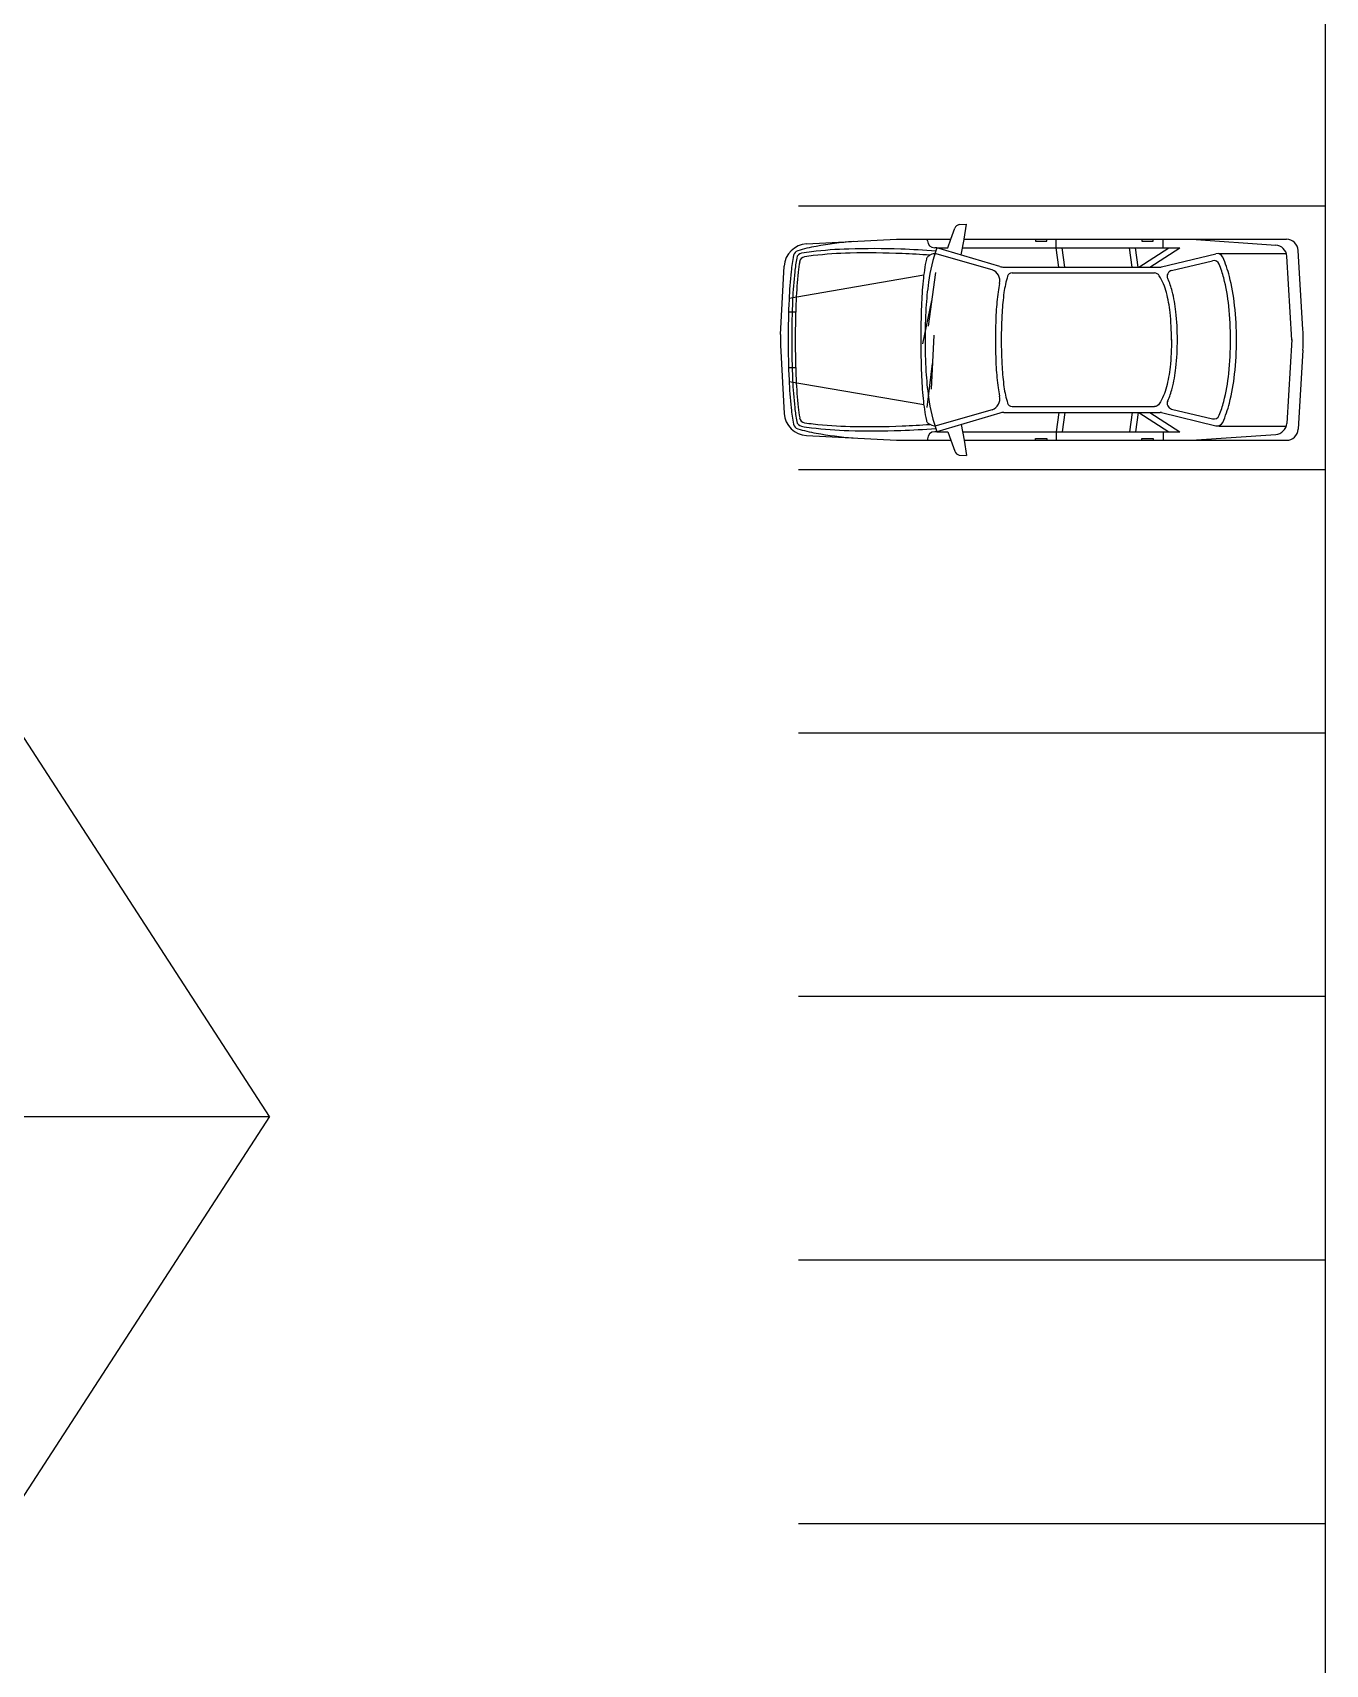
# Model space of a CAD drawing. Header units: millimetres. Extents: x -17017 to 2697, y 1903 to 18260.
# Drawn here: x -16966.415 to -16965.189, y 18236.501 to 18238.049 of the extents above; entities that cross this region are included whole.
import ezdxf

# ---------------------------------------------------------------- set-up
doc = ezdxf.new("R2010")
doc.units = ezdxf.units.MM
doc.layers.add('DIEN HOA', color=111, linetype='Continuous')

# ---------------------------------------------------------------- blocks, each defined once
blk = doc.blocks.new('A$C4607664F')
at = {"layer": 'DIEN HOA'}
for p, q in [((768.6, 993.3), (800, 995.4)), ((791, 929.7), (800, 995.4)), ((112.2, 909.5), (499.7, 929.7)), ((499.7, 929.7), (732.5, 929.7)), ((633.1, 923.7), (633.1, 929.6)), ((719.7, 893.2), (732.5, 929.8)), ((732.5, 929.7), (750.8, 977.1)), ((778, 862.2), (790.9, 929.3)), ((791, 929.7), (2176.4, 929.7)), ((1097.7, 929.8), (1097.7, 922.2)), ((1097.7, 922.2), (1145.9, 922.2)), ((1145.9, 922.2), (1145.9, 928.9)), ((1185.7, 893.3), (1185.7, 929.7)), ((1554.5, 929.8), (1554.5, 922.2)), ((1554.5, 922.2), (1602.7, 922.2)), ((1602.7, 922.2), (1602.7, 928.9)), ((1646.2, 893.3), (1646.2, 929.7)), ((1768.5, 929.7), (2130.4, 904.8)), ((673.2, 893.3), (663.6, 893.3)), ((910.5, 798.4), (664.8, 869.1)), ((672.8, 893.3), (719.7, 893.3)), ((944.2, 813.3), (672.8, 893.2)), ((783.9, 893.3), (1717.4, 893.3)), ((1197.9, 810.2), (1185.8, 893.3)), ((1223.5, 810.2), (1211.5, 893.3)), ((1513.1, 810.2), (1501.1, 893.3)), ((1538.8, 810.2), (1526.8, 893.3)), ((1541.5, 810.2), (1670.5, 893.3)), ((1588.4, 810.2), (1717.4, 893.3)), ((1639.1, 811), (1873.3, 867.5)), ((1885, 868.5), (2177, 868.5)), ((2199.1, 496.6), (2177.7, 857.1)), ((2247.3, 541.8), (2227.1, 881.9)), ((0.6, 520.9), (16.1, 814.5)), ((37.6, 677), (616.5, 776.6)), ((636.8, 556.4), (668.4, 786.6)), ((961.5, 810.2), (1633.1, 810.2)), ((996.7, 784.8), (1609.3, 784.8)), ((1682.8, 795.4), (1858.1, 837.7)), ((612.3, 480.1), (651.1, 667.2)), ((35.3, 617.3), (65.8, 617.3)), ((649.3, 284.7), (661.2, 516.8)), ((2199.1, 498.8), (2177.7, 138.3)), ((0.6, 474.5), (16.1, 180.9)), ((2247.3, 453.6), (2227.1, 113.5)), ((35.3, 378.2), (65.8, 378.2)), ((631.5, 206.6), (654.2, 396.3)), ((37.6, 318.4), (616.5, 218.9)), ((996.7, 210.6), (1609.3, 210.6)), ((910.5, 197), (664.8, 126.3)), ((944.2, 182.2), (672.8, 102.2)), ((961.5, 185.2), (1633.1, 185.2)), ((1197.9, 185.2), (1185.8, 102.1)), ((1223.5, 185.2), (1211.5, 102.1)), ((1513.1, 185.2), (1501.1, 102.1)), ((1538.8, 185.2), (1526.8, 102.1)), ((1541.5, 185.2), (1670.5, 102.1)), ((1588.4, 185.2), (1717.4, 102.1)), ((1639.1, 184.5), (1873.3, 128)), ((1682.8, 200), (1858.1, 157.7)), ((112.2, 85.9), (499.7, 65.7)), ((633.1, 71.7), (633.1, 65.8)), ((673.2, 102.2), (663.6, 102.2)), ((672.8, 102.1), (719.7, 102.1)), ((719.7, 102.2), (732.5, 65.7)), ((778, 133.2), (790.9, 66.1)), ((783.9, 102.1), (1717.4, 102.1)), ((1097.7, 73.2), (1145.9, 73.2)), ((1097.7, 65.6), (1097.7, 73.2)), ((1145.9, 73.2), (1145.9, 66.6)), ((1185.7, 102.1), (1185.7, 65.7)), ((1554.5, 65.6), (1554.5, 73.2)), ((1554.5, 73.2), (1602.7, 73.2)), ((1602.7, 73.2), (1602.7, 66.6)), ((1646.2, 102.1), (1646.2, 65.7)), ((1768.5, 65.7), (2130.4, 90.6)), ((1885, 126.9), (2177, 126.9)), ((499.7, 65.7), (732.5, 65.7)), ((732.5, 65.7), (750.8, 18.3)), ((768.6, 2.1), (800, 0)), ((791, 65.7), (2176.4, 65.7)), ((791, 65.7), (800, 0))]:
    blk.add_line(p, q, dxfattribs=at)
for points in [[(1682.1, 496.6, 0.000092), (1682.1, 497, 0.026421), (1675.8, 615.5, 0.036264), (1660.5, 700.6, 0.075893), (1629.7, 773, 0.259914), (1608.4, 784.9, 0.259914)], [(1682.1, 498.8, -0.000092), (1682.1, 498.4, -0.026421), (1675.8, 379.9, -0.036264), (1660.5, 294.9, -0.075893), (1629.7, 222.4, -0.259914), (1608.4, 210.6, -0.259914)]]:
    blk.add_lwpolyline(points, format="xyb", dxfattribs=at)
for centre, radius, start, end in [((774.8, 968.7), 25.4, 104.23146, 160.67451), ((459.8, -812.3), 1738.5, 94.84808, 100.11946), ((663.6, 923.7), 30.5, 180, 270), ((2176.4, 878.9), 50.8, 3.39801, 90), ((117.5, 808.1), 101.6, 92.98146, 176.37852), ((828.4, 707.7), 786.4, 168.77996, 173.92251), ((81.9, 855.8), 25.4, 106.74446, 168.77996), ((828.4, 707.7), 771.1, 169.43336, 173.92251), ((95.3, 844.5), 25.4, 100.29897, 169.43336), ((279, 200.8), 709.4, 100.11946, 106.74446), ((108, 829.2), 25.4, 99.38855, 170.42429), ((221, 152.7), 728.5, 96.81666, 100.29897), ((222.7, 135.5), 728.5, 96.42748, 99.38855), ((346.9, -901.1), 1789.8, 91.69618, 96.81666), ((341.5, -919.1), 1789.8, 91.307, 96.42748), ((397.6, -2610.2), 3499.6, 88.03488, 91.69618), ((380.5, -2628.4), 3499.6, 87.64571, 91.307), ((397.6, -2610.2), 3499.6, 85.56778, 88.03488), ((380.5, -2628.4), 3499.6, 85.69939, 87.64571), ((1420.7, 677), 810.3, 168.0928, 174.80557), ((647.7, 840), 20.3, 129.25741, 168.0928), ((669.4, 813.5), 54.6, 123.46245, 129.25741), ((1389.9, 641.6), 759.9, 160.66103, 172.17939), ((669.4, 813.5), 54.6, 108.97193, 123.46245), ((663.9, 829.5), 37.7, 91.5011, 108.97193), ((663.6, 841.7), 25.5, 88.48322, 91.5011), ((1879.3, 842.8), 25.4, 23.69709, 103.56317), ((1407.9, 635.9), 540.1, 14.36141, 23.69709), ((2126.9, 854.1), 50.8, 3.39801, 86.06578), ((1993.3, 583.7), 1957.9, 173.92251, 177.47477), ((1993.3, 583.7), 1942.6, 173.92251, 177.47477), ((1993.3, 583.7), 1927.4, 173.92251, 177.47477), ((828.4, 707.7), 755.9, 170.42429, 173.92251), ((893.3, 750.6), 50.8, 347.61248, 70.15703), ((961.5, 861), 50.8, 250.15703, 270), ((996.7, 764.5), 20.3, 90, 162.63402), ((1633.1, 835.6), 25.4, 270, 283.56317), ((1688.8, 770.7), 25.4, 103.56317, 205.6375), ((1864.1, 813), 25.4, 21.21634, 103.56317), ((1407.9, 635.9), 514.7, 14.36141, 21.21634), ((2624.8, 567.6), 2019.4, 174.80557, 177.8435), ((2020.6, 554.9), 1396.6, 172.17939, 176.74384), ((2020.6, 554.9), 1094.3, 172.17939, 176.74384), ((1389.9, 641.6), 457.7, 167.61248, 172.17939), ((1389.9, 641.6), 432.3, 162.63402, 172.17939), ((1407.9, 635.9), 286.1, 14.36141, 25.6375), ((1082.4, 552.5), 622.2, 6.05386, 14.36141), ((1082.4, 552.5), 850.8, 6.05386, 14.36141), ((1082.4, 552.5), 876.2, 6.05386, 14.36141), ((3907.2, 499.3), 3873.7, 177.47477, 180), ((3907.2, 499.3), 3858.5, 177.47477, 180), ((3907.2, 499.3), 3843.2, 177.47477, 180), ((4611, 492.8), 4007.1, 177.8435, 179.94512), ((3049.9, 496.4), 2427.6, 176.74384, 179.99321), ((2020.6, 554.9), 1068.9, 172.17939, 176.74384), ((559.2, 497), 1376.9, 0, 6.05386), ((559.2, 497), 1402.3, 0, 6.05386), ((3049.9, 496.4), 2125.3, 176.74384, 179.99321), ((3049.9, 496.4), 2099.9, 176.74384, 179.99321), ((559.2, 497), 1148.3, 0, 6.05386), ((457.2, 496.8), 457.2, 176.98145, 180.0271), ((457.2, 498.6), 457.2, 179.9729, 183.01855), ((3907.2, 499.3), 3873.7, 180, 180.03903), ((3907.2, 496.1), 3873.7, 180, 182.52523), ((3907.2, 499.3), 3858.5, 180, 180.03903), ((3907.2, 496.1), 3858.5, 180, 182.52523), ((3907.2, 499.3), 3843.2, 180, 180.03903), ((3907.2, 496.1), 3843.2, 180, 182.52523), ((4611, 502.6), 4007.1, 180.05488, 182.1565), ((3049.9, 499), 2427.6, 180.00679, 183.25616), ((3049.9, 499), 2125.3, 180.00679, 183.25616), ((3049.9, 499), 2099.9, 180.00679, 183.25616), ((559.2, 498.4), 1148.3, 353.94614, 0), ((559.2, 497), 1148.3, 359.97888, 0), ((559.2, 498.4), 1376.9, 353.94614, 0), ((559.2, 497), 1376.9, 359.97888, 0), ((559.2, 498.4), 1402.3, 353.94614, 0), ((559.2, 497), 1402.3, 359.97888, 0), ((1486.6, 496.7), 762, 359.99607, 3.39801), ((1486.6, 498.7), 762, 356.60199, 0.00393), ((2624.8, 427.8), 2019.4, 182.1565, 185.19443), ((2020.6, 440.5), 1396.6, 183.25616, 187.82061), ((2020.6, 440.5), 1094.3, 183.25616, 187.82061), ((2020.6, 440.5), 1068.9, 183.25616, 187.82061), ((1082.4, 442.9), 622.2, 345.63859, 353.94614), ((1082.4, 442.9), 850.8, 345.63859, 353.94614), ((1993.3, 411.7), 1957.9, 182.52523, 186.07749), ((1993.3, 411.7), 1942.6, 182.52523, 186.07749), ((1993.3, 411.7), 1927.4, 182.52523, 186.07749), ((1389.9, 353.8), 457.7, 187.82061, 192.38752), ((1389.9, 353.8), 432.3, 187.82061, 197.36598), ((1407.9, 359.5), 286.1, 334.3625, 345.63859), ((1082.4, 442.9), 876.2, 345.63859, 353.94614), ((1420.7, 318.4), 810.3, 185.19443, 191.9072), ((1389.9, 353.8), 759.9, 187.82061, 199.33897), ((893.3, 244.8), 50.8, 289.84297, 12.38752), ((996.7, 230.9), 20.3, 197.36598, 270), ((1688.8, 224.7), 25.4, 154.3625, 256.43683), ((1407.9, 359.5), 514.7, 338.78366, 345.63859), ((1407.9, 359.5), 540.1, 336.30291, 345.63859), ((117.5, 187.4), 101.6, 183.62148, 267.01854), ((828.4, 287.7), 786.4, 186.07749, 191.22004), ((828.4, 287.7), 771.1, 186.07749, 190.56664), ((95.3, 151), 25.4, 190.56664, 259.70103), ((828.4, 287.7), 755.9, 186.07749, 189.57571), ((108, 166.2), 25.4, 189.57571, 260.61145), ((222.7, 859.9), 728.5, 260.61145, 263.57252), ((647.7, 155.4), 20.3, 191.9072, 230.74259), ((961.5, 134.4), 50.8, 90, 109.84297), ((1633.1, 159.8), 25.4, 76.43683, 90), ((1864.1, 182.4), 25.4, 256.43683, 338.78366), ((1879.3, 152.7), 25.4, 256.43683, 336.30291), ((81.9, 139.6), 25.4, 191.22004, 253.25554), ((279, 794.6), 709.4, 253.25554, 259.88054), ((221, 842.7), 728.5, 259.70103, 263.18334), ((346.9, 1896.5), 1789.8, 263.18334, 268.30382), ((341.5, 1914.5), 1789.8, 263.57252, 268.693), ((459.8, 1807.7), 1738.5, 259.88054, 265.15192), ((397.6, 3605.6), 3499.6, 268.30382, 271.96512), ((380.5, 3623.8), 3499.6, 268.693, 272.35429), ((397.6, 3605.6), 3499.6, 271.96512, 274.43222), ((380.5, 3623.8), 3499.6, 272.35429, 274.30061), ((663.6, 71.7), 30.5, 90, 180), ((669.4, 181.9), 54.6, 230.74259, 236.53755), ((669.4, 181.9), 54.6, 236.53755, 251.02807), ((663.9, 165.9), 37.7, 251.02807, 268.4989), ((663.6, 153.7), 25.5, 268.4989, 271.51678), ((2126.9, 141.3), 50.8, 273.93422, 356.60199), ((2176.4, 116.5), 50.8, 270, 356.60199), ((774.8, 26.7), 25.4, 199.32549, 255.76854)]:
    blk.add_arc(centre, radius, start, end, dxfattribs=at)

msp = doc.modelspace()

# ---------------------------------------------------------------- linework, layer by layer
for p, q in [((-16965.1889, 18235.8847), (-16965.1889, 18238.1347)), ((-16965.6889, 18237.8847), (-16965.1889, 18237.8847)), ((-16965.6889, 18237.6347), (-16965.1889, 18237.6347)), ((-16966.1907, 18237.0211), (-16966.4629, 18237.4405)), ((-16965.1889, 18237.3847), (-16965.6889, 18237.3847)), ((-16965.1889, 18237.1347), (-16965.6889, 18237.1347)), ((-16968.4407, 18237.0211), (-16966.1907, 18237.0211)), ((-16966.1907, 18237.0211), (-16966.4629, 18236.6016)), ((-16965.1889, 18236.8847), (-16965.6889, 18236.8847)), ((-16965.1889, 18236.6347), (-16965.6889, 18236.6347))]:
    msp.add_line(p, q)

# ---------------------------------------------------------------- block references
at = {"layer": 'DIEN HOA', "xscale": 0.0002206164166253826, "yscale": 0.0002206164166253826, "zscale": 0.0002206164166253826}
msp.add_blockref('A$C4607664F', (-16965.706, 18237.6479), dxfattribs=at)

doc.saveas('drawing.dxf')
